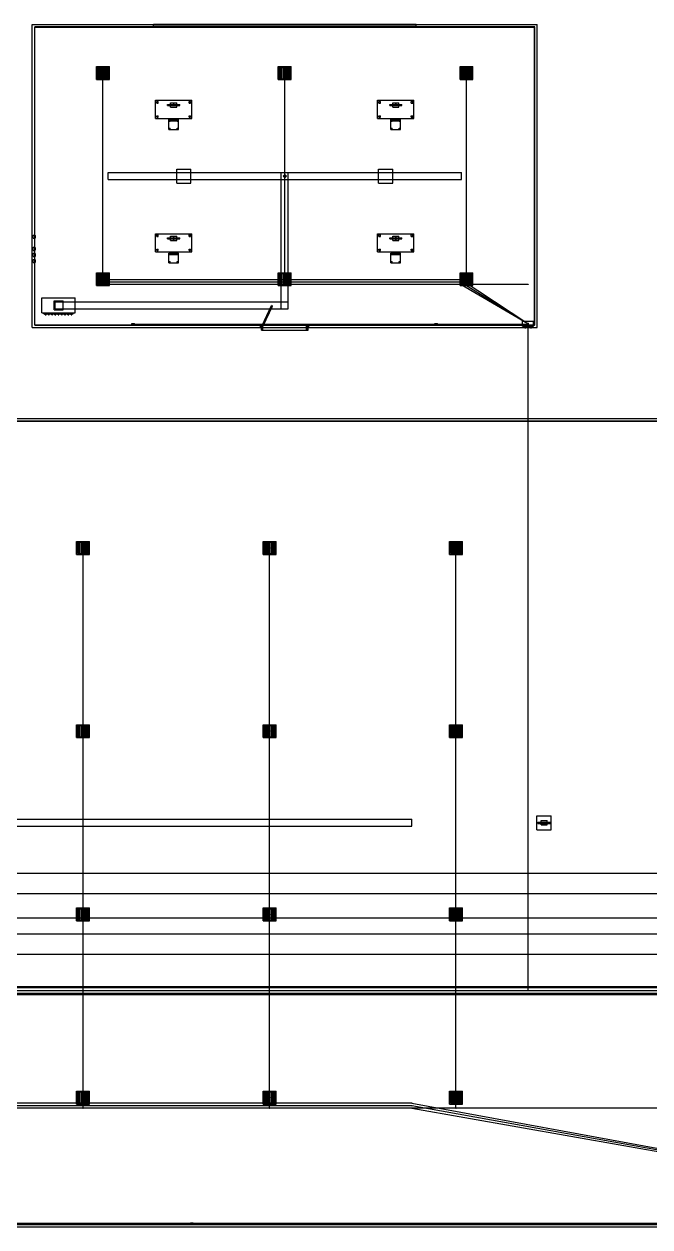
# Model space of a CAD drawing. Header units: millimetres. Extents: x 139000 to 377080, y -238120 to -178478.
# Drawn here: x 315090 to 346085, y -238000 to -178478 of the extents above; entities that cross this region are included whole.
import ezdxf

# ---------------------------------------------------------------- set-up
doc = ezdxf.new("R2010")
doc.units = ezdxf.units.MM

msp = doc.modelspace()

# ---------------------------------------------------------------- linework, layer by layer
at = {"layer": 'electrical'}
for p, q in [((319007.79, -180900), (318992.21, -180900)), ((318992.21, -180900), (319000, -180900)), ((319000, -180900), (319007.79, -180900)), ((319000, -191370), (319000, -180900)), ((328007.79, -180900), (327992.21, -180900)), ((327992.21, -180900), (328000, -180900)), ((328000, -180900), (328007.79, -180900)), ((328000, -191370), (328000, -180900)), ((337007.79, -180900), (336992.21, -180900)), ((336992.21, -180900), (337000, -180900)), ((337000, -180900), (337007.79, -180900)), ((337000, -191370), (337000, -180900)), ((319007.79, -191370), (318992.21, -191370)), ((318992.21, -191370), (319000, -191370)), ((319000, -191377.79), (319000, -191362.21)), ((319000, -191362.21), (319000, -191370)), ((319000, -191370), (319000, -191377.79)), ((340050, -191370), (319000, -191370)), ((319000, -191370), (319007.79, -191370)), ((319250, -191141.26), (319250, -191118.74)), ((319250, -191118.74), (319250, -191130)), ((319250, -191130), (319250, -191141.26)), ((336750, -191130), (319250, -191130)), ((319250, -191261.26), (319250, -191238.74)), ((319250, -191238.74), (319250, -191250)), ((319250, -191250), (319250, -191261.26)), ((336750, -191250), (319250, -191250)), ((319250, -191381.26), (319250, -191358.74)), ((319250, -191358.74), (319250, -191370)), ((319250, -191370), (319250, -191381.26)), ((336750, -191370), (319250, -191370)), ((328007.79, -191370), (327992.21, -191370)), ((327992.21, -191370), (328000, -191370)), ((328000, -191370), (328007.79, -191370)), ((336742.86, -191140.86), (336753.57, -191124.57)), ((336753.57, -191124.57), (336742.86, -191140.86)), ((340042.86, -193310.86), (336742.86, -191140.86)), ((336743.14, -191261.04), (336753.43, -191244.48)), ((336753.43, -191244.48), (336743.14, -191261.04)), ((340043.14, -193311.04), (336743.14, -191261.04)), ((336743.44, -191381.22), (336753.28, -191364.39)), ((336753.28, -191364.39), (336743.44, -191381.22)), ((340043.44, -193311.22), (336743.44, -191381.22)), ((336750, -191141.26), (336750, -191118.74)), ((336750, -191118.74), (336750, -191130)), ((336750, -191130), (336750, -191141.26)), ((336750, -191130), (336764.04, -191130)), ((336764.04, -191130), (336750, -191130)), ((336750, -191261.26), (336750, -191238.74)), ((336750, -191238.74), (336750, -191250)), ((336750, -191250), (336750, -191261.26)), ((336750, -191250), (336764.04, -191250)), ((336764.04, -191250), (336750, -191250)), ((336750, -191381.26), (336750, -191358.74)), ((336750, -191358.74), (336750, -191370)), ((336750, -191370), (336750, -191381.26)), ((336750, -191370), (336764.04, -191370)), ((336764.04, -191370), (336750, -191370)), ((336753.28, -191364.39), (336753.28, -191364.39)), ((336753.43, -191244.48), (336753.43, -191244.48)), ((336753.57, -191124.57), (336753.57, -191124.57)), ((337007.79, -191370), (336992.21, -191370)), ((336992.21, -191370), (337000, -191370)), ((337000, -191370), (337007.79, -191370)), ((340050, -191377.79), (340050, -191362.21)), ((340050, -191362.21), (340050, -191370)), ((340050, -191370), (340050, -191377.79)), ((320435, -193350), (320435, -193290)), ((320435, -193290), (320565, -193290)), ((320435, -193350), (320565, -193350)), ((320509, -193320), (320495.5, -193312.21)), ((320495.5, -193312.21), (320495.5, -193327.79)), ((320495.5, -193327.79), (320509, -193320)), ((320500, -193327.79), (320500, -193312.21)), ((320500, -193312.21), (320500, -193320)), ((320500, -193320), (340050, -193320)), ((320500, -193320), (320500, -193327.79)), ((320500, -193320), (320509.72, -193320)), ((320509.72, -193320), (320500, -193320)), ((320565, -193350), (320565, -193290)), ((335435, -193350), (335435, -193290)), ((335435, -193290), (335565, -193290)), ((335435, -193350), (335565, -193350)), ((335509, -193320), (335495.5, -193312.21)), ((335495.5, -193312.21), (335495.5, -193327.79)), ((335495.5, -193327.79), (335509, -193320)), ((335500, -193327.79), (335500, -193312.21)), ((335500, -193312.21), (335500, -193320)), ((335500, -193320), (340050, -193320)), ((335500, -193320), (335500, -193327.79)), ((335500, -193320), (335509.72, -193320)), ((335509.72, -193320), (335500, -193320)), ((335565, -193350), (335565, -193290)), ((339775, -193425), (339775, -193175)), ((339775, -193175), (340325, -193175)), ((339775, -193425), (340325, -193425)), ((339815, -193452.5), (339815, -193417.5)), ((339815, -193417.5), (340285, -193417.5)), ((340032, -193300), (340059, -193284.41)), ((340059, -193315.59), (340032, -193300)), ((340065.59, -193300), (340034.41, -193300)), ((340034.41, -193300), (340050, -193300)), ((340042.86, -193310.86), (340053.57, -193294.57)), ((340053.57, -193294.57), (340042.86, -193310.86)), ((340043.14, -193311.04), (340053.43, -193294.48)), ((340053.43, -193294.48), (340043.14, -193311.04)), ((340043.44, -193311.22), (340053.28, -193294.39)), ((340053.28, -193294.39), (340043.44, -193311.22)), ((340063, -193300), (340043.5, -193288.74)), ((340043.5, -193288.74), (340043.5, -193311.26)), ((340063, -193300), (340043.5, -193288.74)), ((340043.5, -193288.74), (340043.5, -193311.26)), ((340063, -193300), (340043.5, -193288.74)), ((340043.5, -193288.74), (340043.5, -193311.26)), ((340043.5, -193311.26), (340063, -193300)), ((340043.5, -193311.26), (340063, -193300)), ((340043.5, -193311.26), (340063, -193300)), ((340050, -193300), (340065.59, -193300)), ((340050, -226300), (340050, -193300)), ((340050, -193300), (340069.44, -193300)), ((340069.44, -193300), (340050, -193300)), ((340050, -193300), (340064.04, -193300)), ((340064.04, -193300), (340050, -193300)), ((340050, -193300), (340064.04, -193300)), ((340064.04, -193300), (340050, -193300)), ((340050, -193300), (340064.04, -193300)), ((340064.04, -193300), (340050, -193300)), ((340050, -193327.79), (340050, -193312.21)), ((340050, -193312.21), (340050, -193320)), ((340050, -193327.79), (340050, -193312.21)), ((340050, -193312.21), (340050, -193320)), ((340050, -193320), (340050, -193327.79)), ((340050, -193320), (340050, -193327.79)), ((340053.28, -193294.39), (340053.28, -193294.39)), ((340053.43, -193294.48), (340053.43, -193294.48)), ((340053.57, -193294.57), (340053.57, -193294.57)), ((340059, -193284.41), (340059, -193315.59)), ((340285, -193452.5), (340285, -193417.5)), ((340325, -193425), (340325, -193175)), ((339815, -193452.5), (340285, -193452.5)), ((339862.5, -193490), (339862.5, -193450)), ((339862.5, -193450), (339962.5, -193450)), ((339862.5, -193490), (339962.5, -193490)), ((339935.88, -193480), (339889.12, -193480)), ((339889.12, -193480), (339912.5, -193480)), ((339935.88, -193505), (339889.12, -193505)), ((339889.12, -193505), (339912.5, -193505)), ((339912.5, -193480), (339912.5, -193505)), ((339912.5, -193480), (339935.88, -193480)), ((339912.5, -193505), (339935.88, -193505)), ((339962.5, -193490), (339962.5, -193450)), ((340000, -193490), (340000, -193450)), ((340000, -193450), (340100, -193450)), ((340000, -193490), (340100, -193490)), ((340073.38, -193480), (340026.62, -193480)), ((340026.62, -193480), (340050, -193480)), ((340073.38, -193505), (340026.62, -193505)), ((340026.62, -193505), (340050, -193505)), ((340050, -193480), (340050, -193505)), ((340050, -193480), (340073.38, -193480)), ((340050, -193505), (340073.38, -193505)), ((340100, -193490), (340100, -193450)), ((340137.5, -193490), (340137.5, -193450)), ((340137.5, -193450), (340237.5, -193450)), ((340137.5, -193490), (340237.5, -193490)), ((340210.88, -193480), (340164.12, -193480)), ((340164.12, -193480), (340187.5, -193480)), ((340210.88, -193505), (340164.12, -193505)), ((340164.12, -193505), (340187.5, -193505)), ((340187.5, -193480), (340187.5, -193505)), ((340187.5, -193480), (340210.88, -193480)), ((340187.5, -193505), (340210.88, -193505)), ((340237.5, -193490), (340237.5, -193450)), ((318021.91, -204400), (318006.32, -204400)), ((318006.32, -204400), (318014.12, -204400)), ((318014.12, -204400), (318021.91, -204400)), ((318014.12, -232120), (318014.12, -204400)), ((327254.85, -204400), (327239.26, -204400)), ((327239.26, -204400), (327247.06, -204400)), ((327247.06, -204400), (327254.85, -204400)), ((327247.06, -232120), (327247.06, -204400)), ((336487.79, -204400), (336472.21, -204400)), ((336472.21, -204400), (336480, -204400)), ((336480, -204400), (336487.79, -204400)), ((336480, -232120), (336480, -204400)), ((139000, -226100), (377000, -226100)), ((139000, -226100), (377000, -226100)), ((139000, -226150), (377000, -226150)), ((139000, -226150), (377000, -226150)), ((377000, -226450), (139000, -226450)), ((377000, -226450), (139000, -226450)), ((139000, -226500), (377000, -226500)), ((139000, -226500), (377000, -226500)), ((234000, -226300), (377000, -226300)), ((234000, -226300), (377000, -226300)), ((340065.59, -226300), (340034.41, -226300)), ((340034.41, -226300), (340050, -226300)), ((340050, -226300), (340065.59, -226300)), ((366550, -232120), (179520, -232120)), ((334300, -231880), (181700, -231880)), ((334300, -232000), (181700, -232000)), ((334300, -232120), (181700, -232120)), ((318021.91, -232120), (318006.32, -232120)), ((318006.32, -232120), (318014.12, -232120)), ((318014.12, -232120), (318021.91, -232120)), ((327254.85, -232120), (327239.26, -232120)), ((327239.26, -232120), (327247.06, -232120)), ((327247.06, -232120), (327254.85, -232120)), ((334297.65, -231892.79), (334301.17, -231873.61)), ((334301.17, -231873.61), (334297.65, -231892.79)), ((366547.65, -237812.79), (334297.65, -231892.79)), ((334297.7, -232012.79), (334301.15, -231993.6)), ((334301.15, -231993.6), (334297.7, -232012.79)), ((366547.7, -237812.79), (334297.7, -232012.79)), ((334297.75, -232132.8), (334301.13, -232113.6)), ((334301.13, -232113.6), (334297.75, -232132.8)), ((366547.75, -237812.8), (334297.75, -232132.8)), ((334300, -231891.26), (334300, -231868.74)), ((334300, -231868.74), (334300, -231880)), ((334300, -231880), (334300, -231891.26)), ((334300, -231880), (334314.04, -231880)), ((334314.04, -231880), (334300, -231880)), ((334300, -232011.26), (334300, -231988.74)), ((334300, -231988.74), (334300, -232000)), ((334300, -232000), (334300, -232011.26)), ((334300, -232000), (334314.04, -232000)), ((334314.04, -232000), (334300, -232000)), ((334300, -232131.26), (334300, -232108.74)), ((334300, -232108.74), (334300, -232120)), ((334300, -232120), (334300, -232131.26)), ((334300, -232120), (334314.04, -232120)), ((334314.04, -232120), (334300, -232120)), ((334301.13, -232113.6), (334301.13, -232113.6)), ((334301.15, -231993.6), (334301.15, -231993.6)), ((334301.17, -231873.61), (334301.17, -231873.61)), ((336487.79, -232120), (336472.21, -232120)), ((336472.21, -232120), (336480, -232120)), ((336480, -232120), (336487.79, -232120)), ((192600, -237820), (366550, -237820)), ((323335, -237850), (323335, -237790)), ((323335, -237790), (323465, -237790)), ((323335, -237850), (323465, -237850)), ((323409, -237820), (323395.5, -237812.21)), ((323395.5, -237812.21), (323395.5, -237827.79)), ((323395.5, -237827.79), (323409, -237820)), ((323400, -237827.79), (323400, -237812.21)), ((323400, -237812.21), (323400, -237820)), ((323400, -237820), (366550, -237820)), ((323400, -237820), (323400, -237827.79)), ((323400, -237820), (323409.72, -237820)), ((323409.72, -237820), (323400, -237820)), ((323465, -237850), (323465, -237790))]:
    msp.add_line(p, q, dxfattribs=at)
at = {"layer": 'hvac'}
for p, q in [((322650, -186350), (322650, -185650)), ((322650, -185650), (323350, -185650)), ((323350, -186350), (323350, -185650)), ((332650, -186350), (332650, -185650)), ((332650, -185650), (333350, -185650)), ((333350, -186350), (333350, -185650)), ((319250, -186175), (319250, -185825)), ((319250, -185825), (336750, -185825)), ((319250, -186175), (336750, -186175)), ((327825, -192575), (327825, -185825)), ((327825, -185825), (328175, -185825)), ((328175, -192575), (328175, -185825)), ((336750, -186175), (336750, -185825)), ((322650, -186350), (323350, -186350)), ((332650, -186350), (333350, -186350)), ((315975, -192775), (315975, -192025)), ((315975, -192025), (317625, -192025)), ((316575, -192625), (316575, -192175)), ((316575, -192175), (317025, -192175)), ((316625, -192575), (316625, -192225)), ((316625, -192225), (328175, -192225)), ((317025, -192625), (317025, -192175)), ((317625, -192775), (317625, -192025)), ((328175, -192575), (328175, -192225)), ((315975, -192775), (317625, -192775)), ((316075, -192820), (316075, -192780)), ((316075, -192780), (317525, -192780)), ((316075, -192820), (317525, -192820)), ((316140, -192860), (316140, -192800)), ((316140, -192800), (316180, -192800)), ((316180, -192860), (316180, -192800)), ((316300, -192860), (316300, -192800)), ((316300, -192800), (316340, -192800)), ((316340, -192860), (316340, -192800)), ((316460, -192860), (316460, -192800)), ((316460, -192800), (316500, -192800)), ((316500, -192860), (316500, -192800)), ((316575, -192625), (317025, -192625)), ((316620, -192860), (316620, -192800)), ((316620, -192800), (316660, -192800)), ((316625, -192575), (328175, -192575)), ((316660, -192860), (316660, -192800)), ((316780, -192860), (316780, -192800)), ((316780, -192800), (316820, -192800)), ((316820, -192860), (316820, -192800)), ((316940, -192860), (316940, -192800)), ((316940, -192800), (316980, -192800)), ((316980, -192860), (316980, -192800)), ((317100, -192860), (317100, -192800)), ((317100, -192800), (317140, -192800)), ((317140, -192860), (317140, -192800)), ((317260, -192860), (317260, -192800)), ((317260, -192800), (317300, -192800)), ((317300, -192860), (317300, -192800)), ((317420, -192860), (317420, -192800)), ((317420, -192800), (317460, -192800)), ((317460, -192860), (317460, -192800)), ((317525, -192820), (317525, -192780)), ((327825, -192575), (328175, -192575)), ((316140, -192860), (316180, -192860)), ((316300, -192860), (316340, -192860)), ((316460, -192860), (316500, -192860)), ((316620, -192860), (316660, -192860)), ((316780, -192860), (316820, -192860)), ((316940, -192860), (316980, -192860)), ((317100, -192860), (317140, -192860)), ((317260, -192860), (317300, -192860)), ((317420, -192860), (317460, -192860)), ((181700, -217825), (334300, -217825)), ((334300, -218175), (334300, -217825)), ((181700, -218175), (334300, -218175))]:
    msp.add_line(p, q, dxfattribs=at)
at = {"layer": 'interiors'}
for p, q in [((315500, -193500), (315500, -178500)), ((315500, -178500), (340500, -178500)), ((321500, -178522.5), (321500, -178477.5)), ((321500, -178477.5), (334500, -178477.5)), ((321500, -178500), (334500, -178500)), ((321500, -178620), (321500, -178500)), ((321500, -178522.5), (334500, -178522.5)), ((334500, -178522.5), (334500, -178477.5)), ((334500, -178620), (334500, -178500)), ((340500, -193500), (340500, -178500)), ((340380, -178620), (315620, -178620)), ((315620, -193380), (315620, -178620)), ((315625, -193375), (315625, -178625)), ((315625, -178625), (340375, -178625)), ((321500, -178620), (334500, -178620)), ((340375, -193375), (340375, -178625)), ((340380, -193380), (340380, -178620)), ((321600, -183150), (321600, -182250)), ((321600, -182250), (323400, -182250)), ((321665, -182385), (321665, -182315)), ((321665, -182315), (321735, -182315)), ((321665, -182385), (321735, -182385)), ((321735, -182385), (321735, -182315)), ((322200, -182510), (322200, -182450)), ((322200, -182450), (322800, -182450)), ((322200, -182510), (322800, -182510)), ((322350, -182590), (322350, -182370)), ((322350, -182370), (322650, -182370)), ((322350, -182590), (322650, -182590)), ((322470, -182515), (322470, -182445)), ((322470, -182445), (322530, -182445)), ((322470, -182515), (322530, -182515)), ((322530, -182515), (322530, -182445)), ((322650, -182590), (322650, -182370)), ((322800, -182510), (322800, -182450)), ((323265, -182385), (323265, -182315)), ((323265, -182315), (323335, -182315)), ((323265, -182385), (323335, -182385)), ((323335, -182385), (323335, -182315)), ((323400, -183150), (323400, -182250)), ((332600, -183150), (332600, -182250)), ((332600, -182250), (334400, -182250)), ((332665, -182385), (332665, -182315)), ((332665, -182315), (332735, -182315)), ((332665, -182385), (332735, -182385)), ((332735, -182385), (332735, -182315)), ((333200, -182510), (333200, -182450)), ((333200, -182450), (333800, -182450)), ((333200, -182510), (333800, -182510)), ((333350, -182590), (333350, -182370)), ((333350, -182370), (333650, -182370)), ((333350, -182590), (333650, -182590)), ((333470, -182515), (333470, -182445)), ((333470, -182445), (333530, -182445)), ((333470, -182515), (333530, -182515)), ((333530, -182515), (333530, -182445)), ((333650, -182590), (333650, -182370)), ((333800, -182510), (333800, -182450)), ((334265, -182385), (334265, -182315)), ((334265, -182315), (334335, -182315)), ((334265, -182385), (334335, -182385)), ((334335, -182385), (334335, -182315)), ((334400, -183150), (334400, -182250)), ((321600, -183150), (323400, -183150)), ((321665, -183085), (321665, -183015)), ((321665, -183015), (321735, -183015)), ((321665, -183085), (321735, -183085)), ((321735, -183085), (321735, -183015)), ((322260, -183272.5), (322260, -183207.5)), ((322260, -183207.5), (322740, -183207.5)), ((322260, -183690), (322260, -183210)), ((322260, -183210), (322740, -183210)), ((322260, -183272.5), (322740, -183272.5)), ((322292.5, -183277.5), (322292.5, -183242.5)), ((322292.5, -183242.5), (322327.5, -183242.5)), ((322292.5, -183277.5), (322327.5, -183277.5)), ((322327.5, -183277.5), (322327.5, -183242.5)), ((322672.5, -183277.5), (322672.5, -183242.5)), ((322672.5, -183242.5), (322707.5, -183242.5)), ((322672.5, -183277.5), (322707.5, -183277.5)), ((322707.5, -183277.5), (322707.5, -183242.5)), ((322740, -183272.5), (322740, -183207.5)), ((322740, -183690), (322740, -183210)), ((323265, -183085), (323265, -183015)), ((323265, -183015), (323335, -183015)), ((323265, -183085), (323335, -183085)), ((323335, -183085), (323335, -183015)), ((332600, -183150), (334400, -183150)), ((332665, -183085), (332665, -183015)), ((332665, -183015), (332735, -183015)), ((332665, -183085), (332735, -183085)), ((332735, -183085), (332735, -183015)), ((333260, -183272.5), (333260, -183207.5)), ((333260, -183207.5), (333740, -183207.5)), ((333260, -183690), (333260, -183210)), ((333260, -183210), (333740, -183210)), ((333260, -183272.5), (333740, -183272.5)), ((333292.5, -183277.5), (333292.5, -183242.5)), ((333292.5, -183242.5), (333327.5, -183242.5)), ((333292.5, -183277.5), (333327.5, -183277.5)), ((333327.5, -183277.5), (333327.5, -183242.5)), ((333672.5, -183277.5), (333672.5, -183242.5)), ((333672.5, -183242.5), (333707.5, -183242.5)), ((333672.5, -183277.5), (333707.5, -183277.5)), ((333707.5, -183277.5), (333707.5, -183242.5)), ((333740, -183272.5), (333740, -183207.5)), ((333740, -183690), (333740, -183210)), ((334265, -183085), (334265, -183015)), ((334265, -183015), (334335, -183015)), ((334265, -183085), (334335, -183085)), ((334335, -183085), (334335, -183015)), ((322260, -183690), (322740, -183690)), ((322292.5, -183657.5), (322292.5, -183622.5)), ((322292.5, -183622.5), (322327.5, -183622.5)), ((322292.5, -183657.5), (322327.5, -183657.5)), ((322327.5, -183657.5), (322327.5, -183622.5)), ((322672.5, -183657.5), (322672.5, -183622.5)), ((322672.5, -183622.5), (322707.5, -183622.5)), ((322672.5, -183657.5), (322707.5, -183657.5)), ((322707.5, -183657.5), (322707.5, -183622.5)), ((333260, -183690), (333740, -183690)), ((333292.5, -183657.5), (333292.5, -183622.5)), ((333292.5, -183622.5), (333327.5, -183622.5)), ((333292.5, -183657.5), (333327.5, -183657.5)), ((333327.5, -183657.5), (333327.5, -183622.5)), ((333672.5, -183657.5), (333672.5, -183622.5)), ((333672.5, -183622.5), (333707.5, -183622.5)), ((333672.5, -183657.5), (333707.5, -183657.5)), ((333707.5, -183657.5), (333707.5, -183622.5)), ((321600, -189750), (321600, -188850)), ((321600, -188850), (323400, -188850)), ((321665, -188985), (321665, -188915)), ((321665, -188915), (321735, -188915)), ((321665, -188985), (321735, -188985)), ((321735, -188985), (321735, -188915)), ((322200, -189110), (322200, -189050)), ((322200, -189050), (322800, -189050)), ((322200, -189110), (322800, -189110)), ((322350, -189190), (322350, -188970)), ((322350, -188970), (322650, -188970)), ((322350, -189190), (322650, -189190)), ((322470, -189115), (322470, -189045)), ((322470, -189045), (322530, -189045)), ((322470, -189115), (322530, -189115)), ((322530, -189115), (322530, -189045)), ((322650, -189190), (322650, -188970)), ((322800, -189110), (322800, -189050)), ((323265, -188985), (323265, -188915)), ((323265, -188915), (323335, -188915)), ((323265, -188985), (323335, -188985)), ((323335, -188985), (323335, -188915)), ((323400, -189750), (323400, -188850)), ((332600, -189750), (332600, -188850)), ((332600, -188850), (334400, -188850)), ((332665, -188985), (332665, -188915)), ((332665, -188915), (332735, -188915)), ((332665, -188985), (332735, -188985)), ((332735, -188985), (332735, -188915)), ((333200, -189110), (333200, -189050)), ((333200, -189050), (333800, -189050)), ((333200, -189110), (333800, -189110)), ((333350, -189190), (333350, -188970)), ((333350, -188970), (333650, -188970)), ((333350, -189190), (333650, -189190)), ((333470, -189115), (333470, -189045)), ((333470, -189045), (333530, -189045)), ((333470, -189115), (333530, -189115)), ((333530, -189115), (333530, -189045)), ((333650, -189190), (333650, -188970)), ((333800, -189110), (333800, -189050)), ((334265, -188985), (334265, -188915)), ((334265, -188915), (334335, -188915)), ((334265, -188985), (334335, -188985)), ((334335, -188985), (334335, -188915)), ((334400, -189750), (334400, -188850)), ((321600, -189750), (323400, -189750)), ((321665, -189685), (321665, -189615)), ((321665, -189615), (321735, -189615)), ((321665, -189685), (321735, -189685)), ((321735, -189685), (321735, -189615)), ((322260, -189872.5), (322260, -189807.5)), ((322260, -189807.5), (322740, -189807.5)), ((322260, -190290), (322260, -189810)), ((322260, -189810), (322740, -189810)), ((322260, -189872.5), (322740, -189872.5)), ((322292.5, -189877.5), (322292.5, -189842.5)), ((322292.5, -189842.5), (322327.5, -189842.5)), ((322327.5, -189877.5), (322327.5, -189842.5)), ((322672.5, -189877.5), (322672.5, -189842.5)), ((322672.5, -189842.5), (322707.5, -189842.5)), ((322707.5, -189877.5), (322707.5, -189842.5)), ((322740, -189872.5), (322740, -189807.5)), ((322740, -190290), (322740, -189810)), ((323265, -189685), (323265, -189615)), ((323265, -189615), (323335, -189615)), ((323265, -189685), (323335, -189685)), ((323335, -189685), (323335, -189615)), ((332600, -189750), (334400, -189750)), ((332665, -189685), (332665, -189615)), ((332665, -189615), (332735, -189615)), ((332665, -189685), (332735, -189685)), ((332735, -189685), (332735, -189615)), ((333260, -189872.5), (333260, -189807.5)), ((333260, -189807.5), (333740, -189807.5)), ((333260, -190290), (333260, -189810)), ((333260, -189810), (333740, -189810)), ((333260, -189872.5), (333740, -189872.5)), ((333292.5, -189877.5), (333292.5, -189842.5)), ((333292.5, -189842.5), (333327.5, -189842.5)), ((333327.5, -189877.5), (333327.5, -189842.5)), ((333672.5, -189877.5), (333672.5, -189842.5)), ((333672.5, -189842.5), (333707.5, -189842.5)), ((333707.5, -189877.5), (333707.5, -189842.5)), ((333740, -189872.5), (333740, -189807.5)), ((333740, -190290), (333740, -189810)), ((334265, -189685), (334265, -189615)), ((334265, -189615), (334335, -189615)), ((334265, -189685), (334335, -189685)), ((334335, -189685), (334335, -189615)), ((322260, -190290), (322740, -190290)), ((322292.5, -189877.5), (322327.5, -189877.5)), ((322292.5, -190257.5), (322292.5, -190222.5)), ((322292.5, -190222.5), (322327.5, -190222.5)), ((322292.5, -190257.5), (322327.5, -190257.5)), ((322327.5, -190257.5), (322327.5, -190222.5)), ((322672.5, -189877.5), (322707.5, -189877.5)), ((322672.5, -190257.5), (322672.5, -190222.5)), ((322672.5, -190222.5), (322707.5, -190222.5)), ((322672.5, -190257.5), (322707.5, -190257.5)), ((322707.5, -190257.5), (322707.5, -190222.5)), ((333260, -190290), (333740, -190290)), ((333292.5, -189877.5), (333327.5, -189877.5)), ((333292.5, -190257.5), (333292.5, -190222.5)), ((333292.5, -190222.5), (333327.5, -190222.5)), ((333292.5, -190257.5), (333327.5, -190257.5)), ((333327.5, -190257.5), (333327.5, -190222.5)), ((333672.5, -189877.5), (333707.5, -189877.5)), ((333672.5, -190257.5), (333672.5, -190222.5)), ((333672.5, -190222.5), (333707.5, -190222.5)), ((333672.5, -190257.5), (333707.5, -190257.5)), ((333707.5, -190257.5), (333707.5, -190222.5)), ((326889.61, -193390.49), (327346.04, -192411.68)), ((326930.39, -193409.51), (327386.82, -192430.7)), ((327386.82, -192430.7), (327346.04, -192411.68)), ((340380, -193380), (315620, -193380)), ((326800, -193380), (315620, -193380)), ((315625, -193375), (340375, -193375)), ((326800, -193500), (326800, -193380)), ((326800, -193380), (329200, -193380)), ((326845, -193620), (326845, -193380)), ((326845, -193380), (326915, -193380)), ((326850, -193620), (326850, -193380)), ((326850, -193380), (329150, -193380)), ((326930.39, -193409.51), (326889.61, -193390.49)), ((326915, -193620), (326915, -193380)), ((329085, -193620), (329085, -193380)), ((329085, -193380), (329155, -193380)), ((329150, -193620), (329150, -193380)), ((329155, -193620), (329155, -193380)), ((329200, -193500), (329200, -193380)), ((340380, -193380), (329200, -193380)), ((315500, -193500), (326800, -193500)), ((315500, -193500), (340500, -193500)), ((326800, -193500), (329200, -193500)), ((326845, -193620), (326915, -193620)), ((326850, -193620), (329150, -193620)), ((329085, -193620), (329155, -193620)), ((329200, -193500), (340500, -193500)), ((149000, -198000), (367000, -198000)), ((366880, -198120), (149120, -198120)), ((149125, -198125), (366875, -198125)), ((340490, -218350), (340490, -217650)), ((340490, -217650), (341190, -217650)), ((341190, -218350), (341190, -217650)), ((340490, -218350), (341190, -218350)), ((340540, -218030), (340540, -217970)), ((340540, -217970), (341140, -217970)), ((340540, -218030), (341140, -218030)), ((340690, -218110), (340690, -217890)), ((340690, -217890), (340990, -217890)), ((340690, -218110), (340990, -218110)), ((340810, -218035), (340810, -217965)), ((340810, -217965), (340870, -217965)), ((340810, -218035), (340870, -218035)), ((340870, -218035), (340870, -217965)), ((340990, -218110), (340990, -217890)), ((341140, -218030), (341140, -217970)), ((149000, -238000), (367000, -238000)), ((366880, -237880), (149120, -237880)), ((149125, -237875), (366875, -237875)), ((366880, -237880), (259200, -237880)), ((259200, -238000), (367000, -238000))]:
    msp.add_line(p, q, dxfattribs=at)
at = {"layer": 'lighting'}
for p, q in [((318680, -181220), (318680, -180580)), ((318680, -180580), (319320, -180580)), ((318720, -181180), (318720, -180620)), ((318720, -180620), (319280, -180620)), ((318754, -181170), (318754, -180630)), ((318754, -180630), (318766, -180630)), ((318766, -181170), (318766, -180630)), ((318834, -181170), (318834, -180630)), ((318834, -180630), (318846, -180630)), ((318846, -181170), (318846, -180630)), ((318914, -181170), (318914, -180630)), ((318914, -180630), (318926, -180630)), ((318926, -181170), (318926, -180630)), ((318994, -181170), (318994, -180630)), ((318994, -180630), (319006, -180630)), ((319009, -180900), (318995.5, -180892.21)), ((318995.5, -180892.21), (318995.5, -180907.79)), ((318995.5, -180907.79), (319009, -180900)), ((319006, -181170), (319006, -180630)), ((319074, -181170), (319074, -180630)), ((319074, -180630), (319086, -180630)), ((319086, -181170), (319086, -180630)), ((319154, -181170), (319154, -180630)), ((319154, -180630), (319166, -180630)), ((319166, -181170), (319166, -180630)), ((319234, -181170), (319234, -180630)), ((319234, -180630), (319246, -180630)), ((319246, -181170), (319246, -180630)), ((319280, -181180), (319280, -180620)), ((319320, -181220), (319320, -180580)), ((327680, -181220), (327680, -180580)), ((327680, -180580), (328320, -180580)), ((327720, -181180), (327720, -180620)), ((327720, -180620), (328280, -180620)), ((327754, -181170), (327754, -180630)), ((327754, -180630), (327766, -180630)), ((327766, -181170), (327766, -180630)), ((327834, -181170), (327834, -180630)), ((327834, -180630), (327846, -180630)), ((327846, -181170), (327846, -180630)), ((327914, -181170), (327914, -180630)), ((327914, -180630), (327926, -180630)), ((327926, -181170), (327926, -180630)), ((327994, -181170), (327994, -180630)), ((327994, -180630), (328006, -180630)), ((328009, -180900), (327995.5, -180892.21)), ((327995.5, -180892.21), (327995.5, -180907.79)), ((327995.5, -180907.79), (328009, -180900)), ((328006, -181170), (328006, -180630)), ((328074, -181170), (328074, -180630)), ((328074, -180630), (328086, -180630)), ((328086, -181170), (328086, -180630)), ((328154, -181170), (328154, -180630)), ((328154, -180630), (328166, -180630)), ((328166, -181170), (328166, -180630)), ((328234, -181170), (328234, -180630)), ((328234, -180630), (328246, -180630)), ((328246, -181170), (328246, -180630)), ((328280, -181180), (328280, -180620)), ((328320, -181220), (328320, -180580)), ((336680, -181220), (336680, -180580)), ((336680, -180580), (337320, -180580)), ((336720, -181180), (336720, -180620)), ((336720, -180620), (337280, -180620)), ((336754, -181170), (336754, -180630)), ((336754, -180630), (336766, -180630)), ((336766, -181170), (336766, -180630)), ((336834, -181170), (336834, -180630)), ((336834, -180630), (336846, -180630)), ((336846, -181170), (336846, -180630)), ((336914, -181170), (336914, -180630)), ((336914, -180630), (336926, -180630)), ((336926, -181170), (336926, -180630)), ((336994, -181170), (336994, -180630)), ((336994, -180630), (337006, -180630)), ((337009, -180900), (336995.5, -180892.21)), ((336995.5, -180892.21), (336995.5, -180907.79)), ((336995.5, -180907.79), (337009, -180900)), ((337006, -181170), (337006, -180630)), ((337074, -181170), (337074, -180630)), ((337074, -180630), (337086, -180630)), ((337086, -181170), (337086, -180630)), ((337154, -181170), (337154, -180630)), ((337154, -180630), (337166, -180630)), ((337166, -181170), (337166, -180630)), ((337234, -181170), (337234, -180630)), ((337234, -180630), (337246, -180630)), ((337246, -181170), (337246, -180630)), ((337280, -181180), (337280, -180620)), ((337320, -181220), (337320, -180580)), ((318680, -181220), (319320, -181220)), ((318720, -181180), (319280, -181180)), ((318754, -181170), (318766, -181170)), ((318834, -181170), (318846, -181170)), ((318914, -181170), (318926, -181170)), ((318994, -181170), (319006, -181170)), ((319074, -181170), (319086, -181170)), ((319154, -181170), (319166, -181170)), ((319234, -181170), (319246, -181170)), ((327680, -181220), (328320, -181220)), ((327720, -181180), (328280, -181180)), ((327754, -181170), (327766, -181170)), ((327834, -181170), (327846, -181170)), ((327914, -181170), (327926, -181170)), ((327994, -181170), (328006, -181170)), ((328074, -181170), (328086, -181170)), ((328154, -181170), (328166, -181170)), ((328234, -181170), (328246, -181170)), ((336680, -181220), (337320, -181220)), ((336720, -181180), (337280, -181180)), ((336754, -181170), (336766, -181170)), ((336834, -181170), (336846, -181170)), ((336914, -181170), (336926, -181170)), ((336994, -181170), (337006, -181170)), ((337074, -181170), (337086, -181170)), ((337154, -181170), (337166, -181170)), ((337234, -181170), (337246, -181170)), ((318680, -191420), (318680, -190780)), ((318680, -190780), (319320, -190780)), ((318720, -191380), (318720, -190820)), ((318720, -190820), (319280, -190820)), ((318754, -191370), (318754, -190830)), ((318754, -190830), (318766, -190830)), ((318766, -191370), (318766, -190830)), ((318834, -191370), (318834, -190830)), ((318834, -190830), (318846, -190830)), ((318846, -191370), (318846, -190830)), ((318914, -191370), (318914, -190830)), ((318914, -190830), (318926, -190830)), ((318926, -191370), (318926, -190830)), ((318994, -191370), (318994, -190830)), ((318994, -190830), (319006, -190830)), ((319006, -191370), (319006, -190830)), ((319074, -191370), (319074, -190830)), ((319074, -190830), (319086, -190830)), ((319086, -191370), (319086, -190830)), ((319154, -191370), (319154, -190830)), ((319154, -190830), (319166, -190830)), ((319166, -191370), (319166, -190830)), ((319234, -191370), (319234, -190830)), ((319234, -190830), (319246, -190830)), ((319246, -191370), (319246, -190830)), ((319280, -191380), (319280, -190820)), ((319320, -191420), (319320, -190780)), ((327680, -191420), (327680, -190780)), ((327680, -190780), (328320, -190780)), ((327720, -191380), (327720, -190820)), ((327720, -190820), (328280, -190820)), ((327754, -191370), (327754, -190830)), ((327754, -190830), (327766, -190830)), ((327766, -191370), (327766, -190830)), ((327834, -191370), (327834, -190830)), ((327834, -190830), (327846, -190830)), ((327846, -191370), (327846, -190830)), ((327914, -191370), (327914, -190830)), ((327914, -190830), (327926, -190830)), ((327926, -191370), (327926, -190830)), ((327994, -191370), (327994, -190830)), ((327994, -190830), (328006, -190830)), ((328006, -191370), (328006, -190830)), ((328074, -191370), (328074, -190830)), ((328074, -190830), (328086, -190830)), ((328086, -191370), (328086, -190830)), ((328154, -191370), (328154, -190830)), ((328154, -190830), (328166, -190830)), ((328166, -191370), (328166, -190830)), ((328234, -191370), (328234, -190830)), ((328234, -190830), (328246, -190830)), ((328246, -191370), (328246, -190830)), ((328280, -191380), (328280, -190820)), ((328320, -191420), (328320, -190780)), ((336680, -191420), (336680, -190780)), ((336680, -190780), (337320, -190780)), ((336720, -191380), (336720, -190820)), ((336720, -190820), (337280, -190820)), ((336754, -191370), (336754, -190830)), ((336754, -190830), (336766, -190830)), ((336766, -191370), (336766, -190830)), ((336834, -191370), (336834, -190830)), ((336834, -190830), (336846, -190830)), ((336846, -191370), (336846, -190830)), ((336914, -191370), (336914, -190830)), ((336914, -190830), (336926, -190830)), ((336926, -191370), (336926, -190830)), ((336994, -191370), (336994, -190830)), ((336994, -190830), (337006, -190830)), ((337006, -191370), (337006, -190830)), ((337074, -191370), (337074, -190830)), ((337074, -190830), (337086, -190830)), ((337086, -191370), (337086, -190830)), ((337154, -191370), (337154, -190830)), ((337154, -190830), (337166, -190830)), ((337166, -191370), (337166, -190830)), ((337234, -191370), (337234, -190830)), ((337234, -190830), (337246, -190830)), ((337246, -191370), (337246, -190830)), ((337280, -191380), (337280, -190820)), ((337320, -191420), (337320, -190780)), ((318680, -191420), (319320, -191420)), ((318720, -191380), (319280, -191380)), ((318754, -191370), (318766, -191370)), ((318834, -191370), (318846, -191370)), ((318914, -191370), (318926, -191370)), ((318994, -191370), (319006, -191370)), ((319009, -191100), (318995.5, -191092.21)), ((318995.5, -191092.21), (318995.5, -191107.79)), ((318995.5, -191107.79), (319009, -191100)), ((319074, -191370), (319086, -191370)), ((319154, -191370), (319166, -191370)), ((319234, -191370), (319246, -191370)), ((327680, -191420), (328320, -191420)), ((327720, -191380), (328280, -191380)), ((327754, -191370), (327766, -191370)), ((327834, -191370), (327846, -191370)), ((327914, -191370), (327926, -191370)), ((327994, -191370), (328006, -191370)), ((328009, -191100), (327995.5, -191092.21)), ((327995.5, -191092.21), (327995.5, -191107.79)), ((327995.5, -191107.79), (328009, -191100)), ((328074, -191370), (328086, -191370)), ((328154, -191370), (328166, -191370)), ((328234, -191370), (328246, -191370)), ((336680, -191420), (337320, -191420)), ((336720, -191380), (337280, -191380)), ((336754, -191370), (336766, -191370)), ((336834, -191370), (336846, -191370)), ((336914, -191370), (336926, -191370)), ((336994, -191370), (337006, -191370)), ((337009, -191100), (336995.5, -191092.21)), ((336995.5, -191092.21), (336995.5, -191107.79)), ((336995.5, -191107.79), (337009, -191100)), ((337074, -191370), (337086, -191370)), ((337154, -191370), (337166, -191370)), ((337234, -191370), (337246, -191370)), ((317694.12, -204720), (317694.12, -204080)), ((317694.12, -204080), (318334.12, -204080)), ((317734.12, -204680), (317734.12, -204120)), ((317734.12, -204120), (318294.12, -204120)), ((317768.12, -204670), (317768.12, -204130)), ((317768.12, -204130), (317780.12, -204130)), ((317780.12, -204670), (317780.12, -204130)), ((317848.12, -204670), (317848.12, -204130)), ((317848.12, -204130), (317860.12, -204130)), ((317860.12, -204670), (317860.12, -204130)), ((317928.12, -204670), (317928.12, -204130)), ((317928.12, -204130), (317940.12, -204130)), ((317940.12, -204670), (317940.12, -204130)), ((318008.12, -204670), (318008.12, -204130)), ((318008.12, -204130), (318020.12, -204130)), ((318020.12, -204670), (318020.12, -204130)), ((318088.12, -204670), (318088.12, -204130)), ((318088.12, -204130), (318100.12, -204130)), ((318100.12, -204670), (318100.12, -204130)), ((318168.12, -204670), (318168.12, -204130)), ((318168.12, -204130), (318180.12, -204130)), ((318180.12, -204670), (318180.12, -204130)), ((318248.12, -204670), (318248.12, -204130)), ((318248.12, -204130), (318260.12, -204130)), ((318260.12, -204670), (318260.12, -204130)), ((318294.12, -204680), (318294.12, -204120)), ((318334.12, -204720), (318334.12, -204080)), ((326927.06, -204720), (326927.06, -204080)), ((326927.06, -204080), (327567.06, -204080)), ((326967.06, -204680), (326967.06, -204120)), ((326967.06, -204120), (327527.06, -204120)), ((327001.06, -204670), (327001.06, -204130)), ((327001.06, -204130), (327013.06, -204130)), ((327013.06, -204670), (327013.06, -204130)), ((327081.06, -204670), (327081.06, -204130)), ((327081.06, -204130), (327093.06, -204130)), ((327093.06, -204670), (327093.06, -204130)), ((327161.06, -204670), (327161.06, -204130)), ((327161.06, -204130), (327173.06, -204130)), ((327173.06, -204670), (327173.06, -204130)), ((327241.06, -204670), (327241.06, -204130)), ((327241.06, -204130), (327253.06, -204130)), ((327253.06, -204670), (327253.06, -204130)), ((327321.06, -204670), (327321.06, -204130)), ((327321.06, -204130), (327333.06, -204130)), ((327333.06, -204670), (327333.06, -204130)), ((327401.06, -204670), (327401.06, -204130)), ((327401.06, -204130), (327413.06, -204130)), ((327413.06, -204670), (327413.06, -204130)), ((327481.06, -204670), (327481.06, -204130)), ((327481.06, -204130), (327493.06, -204130)), ((327493.06, -204670), (327493.06, -204130)), ((327527.06, -204680), (327527.06, -204120)), ((327567.06, -204720), (327567.06, -204080)), ((336160, -204720), (336160, -204080)), ((336160, -204080), (336800, -204080)), ((336200, -204680), (336200, -204120)), ((336200, -204120), (336760, -204120)), ((336234, -204670), (336234, -204130)), ((336234, -204130), (336246, -204130)), ((336246, -204670), (336246, -204130)), ((336314, -204670), (336314, -204130)), ((336314, -204130), (336326, -204130)), ((336326, -204670), (336326, -204130)), ((336394, -204670), (336394, -204130)), ((336394, -204130), (336406, -204130)), ((336406, -204670), (336406, -204130)), ((336474, -204670), (336474, -204130)), ((336474, -204130), (336486, -204130)), ((336486, -204670), (336486, -204130)), ((336554, -204670), (336554, -204130)), ((336554, -204130), (336566, -204130)), ((336566, -204670), (336566, -204130)), ((336634, -204670), (336634, -204130)), ((336634, -204130), (336646, -204130)), ((336646, -204670), (336646, -204130)), ((336714, -204670), (336714, -204130)), ((336714, -204130), (336726, -204130)), ((336726, -204670), (336726, -204130)), ((336760, -204680), (336760, -204120)), ((336800, -204720), (336800, -204080)), ((317694.12, -204720), (318334.12, -204720)), ((317734.12, -204680), (318294.12, -204680)), ((317768.12, -204670), (317780.12, -204670)), ((317848.12, -204670), (317860.12, -204670)), ((317928.12, -204670), (317940.12, -204670)), ((318008.12, -204670), (318020.12, -204670)), ((318023.12, -204400), (318009.62, -204392.21)), ((318009.62, -204392.21), (318009.62, -204407.79)), ((318009.62, -204407.79), (318023.12, -204400)), ((318088.12, -204670), (318100.12, -204670)), ((318168.12, -204670), (318180.12, -204670)), ((318248.12, -204670), (318260.12, -204670)), ((326927.06, -204720), (327567.06, -204720)), ((326967.06, -204680), (327527.06, -204680)), ((327001.06, -204670), (327013.06, -204670)), ((327081.06, -204670), (327093.06, -204670)), ((327161.06, -204670), (327173.06, -204670)), ((327241.06, -204670), (327253.06, -204670)), ((327256.06, -204400), (327242.56, -204392.21)), ((327242.56, -204392.21), (327242.56, -204407.79)), ((327242.56, -204407.79), (327256.06, -204400)), ((327321.06, -204670), (327333.06, -204670)), ((327401.06, -204670), (327413.06, -204670)), ((327481.06, -204670), (327493.06, -204670)), ((336160, -204720), (336800, -204720)), ((336200, -204680), (336760, -204680)), ((336234, -204670), (336246, -204670)), ((336314, -204670), (336326, -204670)), ((336394, -204670), (336406, -204670)), ((336474, -204670), (336486, -204670)), ((336489, -204400), (336475.5, -204392.21)), ((336475.5, -204392.21), (336475.5, -204407.79)), ((336475.5, -204407.79), (336489, -204400)), ((336554, -204670), (336566, -204670)), ((336634, -204670), (336646, -204670)), ((336714, -204670), (336726, -204670)), ((317694.12, -213786.67), (317694.12, -213146.67)), ((317694.12, -213146.67), (318334.12, -213146.67)), ((317734.12, -213746.67), (317734.12, -213186.67)), ((317734.12, -213186.67), (318294.12, -213186.67)), ((317768.12, -213736.67), (317768.12, -213196.67)), ((317768.12, -213196.67), (317780.12, -213196.67)), ((317780.12, -213736.67), (317780.12, -213196.67)), ((317848.12, -213736.67), (317848.12, -213196.67)), ((317848.12, -213196.67), (317860.12, -213196.67)), ((317860.12, -213736.67), (317860.12, -213196.67)), ((317928.12, -213736.67), (317928.12, -213196.67)), ((317928.12, -213196.67), (317940.12, -213196.67)), ((317940.12, -213736.67), (317940.12, -213196.67)), ((318008.12, -213736.67), (318008.12, -213196.67)), ((318008.12, -213196.67), (318020.12, -213196.67)), ((318023.12, -213466.67), (318009.62, -213458.87)), ((318009.62, -213458.87), (318009.62, -213474.46)), ((318009.62, -213474.46), (318023.12, -213466.67)), ((318020.12, -213736.67), (318020.12, -213196.67)), ((318088.12, -213736.67), (318088.12, -213196.67)), ((318088.12, -213196.67), (318100.12, -213196.67)), ((318100.12, -213736.67), (318100.12, -213196.67)), ((318168.12, -213736.67), (318168.12, -213196.67)), ((318168.12, -213196.67), (318180.12, -213196.67)), ((318180.12, -213736.67), (318180.12, -213196.67)), ((318248.12, -213736.67), (318248.12, -213196.67)), ((318248.12, -213196.67), (318260.12, -213196.67)), ((318260.12, -213736.67), (318260.12, -213196.67)), ((318294.12, -213746.67), (318294.12, -213186.67)), ((318334.12, -213786.67), (318334.12, -213146.67)), ((326927.06, -213786.67), (326927.06, -213146.67)), ((326927.06, -213146.67), (327567.06, -213146.67)), ((326967.06, -213746.67), (326967.06, -213186.67)), ((326967.06, -213186.67), (327527.06, -213186.67)), ((327001.06, -213736.67), (327001.06, -213196.67)), ((327001.06, -213196.67), (327013.06, -213196.67)), ((327013.06, -213736.67), (327013.06, -213196.67)), ((327081.06, -213736.67), (327081.06, -213196.67)), ((327081.06, -213196.67), (327093.06, -213196.67)), ((327093.06, -213736.67), (327093.06, -213196.67)), ((327161.06, -213736.67), (327161.06, -213196.67)), ((327161.06, -213196.67), (327173.06, -213196.67)), ((327173.06, -213736.67), (327173.06, -213196.67)), ((327241.06, -213736.67), (327241.06, -213196.67)), ((327241.06, -213196.67), (327253.06, -213196.67)), ((327256.06, -213466.67), (327242.56, -213458.87)), ((327242.56, -213458.87), (327242.56, -213474.46)), ((327242.56, -213474.46), (327256.06, -213466.67)), ((327253.06, -213736.67), (327253.06, -213196.67)), ((327321.06, -213736.67), (327321.06, -213196.67)), ((327321.06, -213196.67), (327333.06, -213196.67)), ((327333.06, -213736.67), (327333.06, -213196.67)), ((327401.06, -213736.67), (327401.06, -213196.67)), ((327401.06, -213196.67), (327413.06, -213196.67)), ((327413.06, -213736.67), (327413.06, -213196.67)), ((327481.06, -213736.67), (327481.06, -213196.67)), ((327481.06, -213196.67), (327493.06, -213196.67)), ((327493.06, -213736.67), (327493.06, -213196.67)), ((327527.06, -213746.67), (327527.06, -213186.67)), ((327567.06, -213786.67), (327567.06, -213146.67)), ((336160, -213786.67), (336160, -213146.67)), ((336160, -213146.67), (336800, -213146.67)), ((336200, -213746.67), (336200, -213186.67)), ((336200, -213186.67), (336760, -213186.67)), ((336234, -213736.67), (336234, -213196.67)), ((336234, -213196.67), (336246, -213196.67)), ((336246, -213736.67), (336246, -213196.67)), ((336314, -213736.67), (336314, -213196.67)), ((336314, -213196.67), (336326, -213196.67)), ((336326, -213736.67), (336326, -213196.67)), ((336394, -213736.67), (336394, -213196.67)), ((336394, -213196.67), (336406, -213196.67)), ((336406, -213736.67), (336406, -213196.67)), ((336474, -213736.67), (336474, -213196.67)), ((336474, -213196.67), (336486, -213196.67)), ((336489, -213466.67), (336475.5, -213458.87)), ((336475.5, -213458.87), (336475.5, -213474.46)), ((336475.5, -213474.46), (336489, -213466.67)), ((336486, -213736.67), (336486, -213196.67)), ((336554, -213736.67), (336554, -213196.67)), ((336554, -213196.67), (336566, -213196.67)), ((336566, -213736.67), (336566, -213196.67)), ((336634, -213736.67), (336634, -213196.67)), ((336634, -213196.67), (336646, -213196.67)), ((336646, -213736.67), (336646, -213196.67)), ((336714, -213736.67), (336714, -213196.67)), ((336714, -213196.67), (336726, -213196.67)), ((336726, -213736.67), (336726, -213196.67)), ((336760, -213746.67), (336760, -213186.67)), ((336800, -213786.67), (336800, -213146.67)), ((317694.12, -213786.67), (318334.12, -213786.67)), ((317734.12, -213746.67), (318294.12, -213746.67)), ((317768.12, -213736.67), (317780.12, -213736.67)), ((317848.12, -213736.67), (317860.12, -213736.67)), ((317928.12, -213736.67), (317940.12, -213736.67)), ((318008.12, -213736.67), (318020.12, -213736.67)), ((318088.12, -213736.67), (318100.12, -213736.67)), ((318168.12, -213736.67), (318180.12, -213736.67)), ((318248.12, -213736.67), (318260.12, -213736.67)), ((326927.06, -213786.67), (327567.06, -213786.67)), ((326967.06, -213746.67), (327527.06, -213746.67)), ((327001.06, -213736.67), (327013.06, -213736.67)), ((327081.06, -213736.67), (327093.06, -213736.67)), ((327161.06, -213736.67), (327173.06, -213736.67)), ((327241.06, -213736.67), (327253.06, -213736.67)), ((327321.06, -213736.67), (327333.06, -213736.67)), ((327401.06, -213736.67), (327413.06, -213736.67)), ((327481.06, -213736.67), (327493.06, -213736.67)), ((336160, -213786.67), (336800, -213786.67)), ((336200, -213746.67), (336760, -213746.67)), ((336234, -213736.67), (336246, -213736.67)), ((336314, -213736.67), (336326, -213736.67)), ((336394, -213736.67), (336406, -213736.67)), ((336474, -213736.67), (336486, -213736.67)), ((336554, -213736.67), (336566, -213736.67)), ((336634, -213736.67), (336646, -213736.67)), ((336714, -213736.67), (336726, -213736.67)), ((317694.12, -222853.33), (317694.12, -222213.33)), ((317694.12, -222213.33), (318334.12, -222213.33)), ((317734.12, -222813.33), (317734.12, -222253.33)), ((317734.12, -222253.33), (318294.12, -222253.33)), ((317768.12, -222803.33), (317768.12, -222263.33)), ((317768.12, -222263.33), (317780.12, -222263.33)), ((317780.12, -222803.33), (317780.12, -222263.33)), ((317848.12, -222803.33), (317848.12, -222263.33)), ((317848.12, -222263.33), (317860.12, -222263.33)), ((317860.12, -222803.33), (317860.12, -222263.33)), ((317928.12, -222803.33), (317928.12, -222263.33)), ((317928.12, -222263.33), (317940.12, -222263.33)), ((317940.12, -222803.33), (317940.12, -222263.33)), ((318008.12, -222803.33), (318008.12, -222263.33)), ((318008.12, -222263.33), (318020.12, -222263.33)), ((318023.12, -222533.33), (318009.62, -222525.54)), ((318009.62, -222525.54), (318009.62, -222541.13)), ((318009.62, -222541.13), (318023.12, -222533.33)), ((318020.12, -222803.33), (318020.12, -222263.33)), ((318088.12, -222803.33), (318088.12, -222263.33)), ((318088.12, -222263.33), (318100.12, -222263.33)), ((318100.12, -222803.33), (318100.12, -222263.33)), ((318168.12, -222803.33), (318168.12, -222263.33)), ((318168.12, -222263.33), (318180.12, -222263.33)), ((318180.12, -222803.33), (318180.12, -222263.33)), ((318248.12, -222803.33), (318248.12, -222263.33)), ((318248.12, -222263.33), (318260.12, -222263.33)), ((318260.12, -222803.33), (318260.12, -222263.33)), ((318294.12, -222813.33), (318294.12, -222253.33)), ((318334.12, -222853.33), (318334.12, -222213.33)), ((326927.06, -222853.33), (326927.06, -222213.33)), ((326927.06, -222213.33), (327567.06, -222213.33)), ((326967.06, -222813.33), (326967.06, -222253.33)), ((326967.06, -222253.33), (327527.06, -222253.33)), ((327001.06, -222803.33), (327001.06, -222263.33)), ((327001.06, -222263.33), (327013.06, -222263.33)), ((327013.06, -222803.33), (327013.06, -222263.33)), ((327081.06, -222803.33), (327081.06, -222263.33)), ((327081.06, -222263.33), (327093.06, -222263.33)), ((327093.06, -222803.33), (327093.06, -222263.33)), ((327161.06, -222803.33), (327161.06, -222263.33)), ((327161.06, -222263.33), (327173.06, -222263.33)), ((327173.06, -222803.33), (327173.06, -222263.33)), ((327241.06, -222803.33), (327241.06, -222263.33)), ((327241.06, -222263.33), (327253.06, -222263.33)), ((327256.06, -222533.33), (327242.56, -222525.54)), ((327242.56, -222525.54), (327242.56, -222541.13)), ((327242.56, -222541.13), (327256.06, -222533.33)), ((327253.06, -222803.33), (327253.06, -222263.33)), ((327321.06, -222803.33), (327321.06, -222263.33)), ((327321.06, -222263.33), (327333.06, -222263.33)), ((327333.06, -222803.33), (327333.06, -222263.33)), ((327401.06, -222803.33), (327401.06, -222263.33)), ((327401.06, -222263.33), (327413.06, -222263.33)), ((327413.06, -222803.33), (327413.06, -222263.33)), ((327481.06, -222803.33), (327481.06, -222263.33)), ((327481.06, -222263.33), (327493.06, -222263.33)), ((327493.06, -222803.33), (327493.06, -222263.33)), ((327527.06, -222813.33), (327527.06, -222253.33)), ((327567.06, -222853.33), (327567.06, -222213.33)), ((336160, -222853.33), (336160, -222213.33)), ((336160, -222213.33), (336800, -222213.33)), ((336200, -222813.33), (336200, -222253.33)), ((336200, -222253.33), (336760, -222253.33)), ((336234, -222803.33), (336234, -222263.33)), ((336234, -222263.33), (336246, -222263.33)), ((336246, -222803.33), (336246, -222263.33)), ((336314, -222803.33), (336314, -222263.33)), ((336314, -222263.33), (336326, -222263.33)), ((336326, -222803.33), (336326, -222263.33)), ((336394, -222803.33), (336394, -222263.33)), ((336394, -222263.33), (336406, -222263.33)), ((336406, -222803.33), (336406, -222263.33)), ((336474, -222803.33), (336474, -222263.33)), ((336474, -222263.33), (336486, -222263.33)), ((336489, -222533.33), (336475.5, -222525.54)), ((336475.5, -222525.54), (336475.5, -222541.13)), ((336475.5, -222541.13), (336489, -222533.33)), ((336486, -222803.33), (336486, -222263.33)), ((336554, -222803.33), (336554, -222263.33)), ((336554, -222263.33), (336566, -222263.33)), ((336566, -222803.33), (336566, -222263.33)), ((336634, -222803.33), (336634, -222263.33)), ((336634, -222263.33), (336646, -222263.33)), ((336646, -222803.33), (336646, -222263.33)), ((336714, -222803.33), (336714, -222263.33)), ((336714, -222263.33), (336726, -222263.33)), ((336726, -222803.33), (336726, -222263.33)), ((336760, -222813.33), (336760, -222253.33)), ((336800, -222853.33), (336800, -222213.33)), ((317694.12, -222853.33), (318334.12, -222853.33)), ((317734.12, -222813.33), (318294.12, -222813.33)), ((317768.12, -222803.33), (317780.12, -222803.33)), ((317848.12, -222803.33), (317860.12, -222803.33)), ((317928.12, -222803.33), (317940.12, -222803.33)), ((318008.12, -222803.33), (318020.12, -222803.33)), ((318088.12, -222803.33), (318100.12, -222803.33)), ((318168.12, -222803.33), (318180.12, -222803.33)), ((318248.12, -222803.33), (318260.12, -222803.33)), ((326927.06, -222853.33), (327567.06, -222853.33)), ((326967.06, -222813.33), (327527.06, -222813.33)), ((327001.06, -222803.33), (327013.06, -222803.33)), ((327081.06, -222803.33), (327093.06, -222803.33)), ((327161.06, -222803.33), (327173.06, -222803.33)), ((327241.06, -222803.33), (327253.06, -222803.33)), ((327321.06, -222803.33), (327333.06, -222803.33)), ((327401.06, -222803.33), (327413.06, -222803.33)), ((327481.06, -222803.33), (327493.06, -222803.33)), ((336160, -222853.33), (336800, -222853.33)), ((336200, -222813.33), (336760, -222813.33)), ((336234, -222803.33), (336246, -222803.33)), ((336314, -222803.33), (336326, -222803.33)), ((336394, -222803.33), (336406, -222803.33)), ((336474, -222803.33), (336486, -222803.33)), ((336554, -222803.33), (336566, -222803.33)), ((336634, -222803.33), (336646, -222803.33)), ((336714, -222803.33), (336726, -222803.33)), ((317694.12, -231920), (317694.12, -231280)), ((317694.12, -231280), (318334.12, -231280)), ((317734.12, -231880), (317734.12, -231320)), ((317734.12, -231320), (318294.12, -231320)), ((317768.12, -231870), (317768.12, -231330)), ((317768.12, -231330), (317780.12, -231330)), ((317780.12, -231870), (317780.12, -231330)), ((317848.12, -231870), (317848.12, -231330)), ((317848.12, -231330), (317860.12, -231330)), ((317860.12, -231870), (317860.12, -231330)), ((317928.12, -231870), (317928.12, -231330)), ((317928.12, -231330), (317940.12, -231330)), ((317940.12, -231870), (317940.12, -231330)), ((318008.12, -231870), (318008.12, -231330)), ((318008.12, -231330), (318020.12, -231330)), ((318020.12, -231870), (318020.12, -231330)), ((318088.12, -231870), (318088.12, -231330)), ((318088.12, -231330), (318100.12, -231330)), ((318100.12, -231870), (318100.12, -231330)), ((318168.12, -231870), (318168.12, -231330)), ((318168.12, -231330), (318180.12, -231330)), ((318180.12, -231870), (318180.12, -231330)), ((318248.12, -231870), (318248.12, -231330)), ((318248.12, -231330), (318260.12, -231330)), ((318260.12, -231870), (318260.12, -231330)), ((318294.12, -231880), (318294.12, -231320)), ((318334.12, -231920), (318334.12, -231280)), ((326927.06, -231920), (326927.06, -231280)), ((326927.06, -231280), (327567.06, -231280)), ((326967.06, -231880), (326967.06, -231320)), ((326967.06, -231320), (327527.06, -231320)), ((327001.06, -231870), (327001.06, -231330)), ((327001.06, -231330), (327013.06, -231330)), ((327013.06, -231870), (327013.06, -231330)), ((327081.06, -231870), (327081.06, -231330)), ((327081.06, -231330), (327093.06, -231330)), ((327093.06, -231870), (327093.06, -231330)), ((327161.06, -231870), (327161.06, -231330)), ((327161.06, -231330), (327173.06, -231330)), ((327173.06, -231870), (327173.06, -231330)), ((327241.06, -231870), (327241.06, -231330)), ((327241.06, -231330), (327253.06, -231330)), ((327253.06, -231870), (327253.06, -231330)), ((327321.06, -231870), (327321.06, -231330)), ((327321.06, -231330), (327333.06, -231330)), ((327333.06, -231870), (327333.06, -231330)), ((327401.06, -231870), (327401.06, -231330)), ((327401.06, -231330), (327413.06, -231330)), ((327413.06, -231870), (327413.06, -231330)), ((327481.06, -231870), (327481.06, -231330)), ((327481.06, -231330), (327493.06, -231330)), ((327493.06, -231870), (327493.06, -231330)), ((327527.06, -231880), (327527.06, -231320)), ((327567.06, -231920), (327567.06, -231280)), ((336160, -231920), (336160, -231280)), ((336160, -231280), (336800, -231280)), ((336200, -231880), (336200, -231320)), ((336200, -231320), (336760, -231320)), ((336234, -231870), (336234, -231330)), ((336234, -231330), (336246, -231330)), ((336246, -231870), (336246, -231330)), ((336314, -231870), (336314, -231330)), ((336314, -231330), (336326, -231330)), ((336326, -231870), (336326, -231330)), ((336394, -231870), (336394, -231330)), ((336394, -231330), (336406, -231330)), ((336406, -231870), (336406, -231330)), ((336474, -231870), (336474, -231330)), ((336474, -231330), (336486, -231330)), ((336486, -231870), (336486, -231330)), ((336554, -231870), (336554, -231330)), ((336554, -231330), (336566, -231330)), ((336566, -231870), (336566, -231330)), ((336634, -231870), (336634, -231330)), ((336634, -231330), (336646, -231330)), ((336646, -231870), (336646, -231330)), ((336714, -231870), (336714, -231330)), ((336714, -231330), (336726, -231330)), ((336726, -231870), (336726, -231330)), ((336760, -231880), (336760, -231320)), ((336800, -231920), (336800, -231280)), ((317694.12, -231920), (318334.12, -231920)), ((317734.12, -231880), (318294.12, -231880)), ((317768.12, -231870), (317780.12, -231870)), ((317848.12, -231870), (317860.12, -231870)), ((317928.12, -231870), (317940.12, -231870)), ((318008.12, -231870), (318020.12, -231870)), ((318023.12, -231600), (318009.62, -231592.21)), ((318009.62, -231592.21), (318009.62, -231607.79)), ((318009.62, -231607.79), (318023.12, -231600)), ((318088.12, -231870), (318100.12, -231870)), ((318168.12, -231870), (318180.12, -231870)), ((318248.12, -231870), (318260.12, -231870)), ((326927.06, -231920), (327567.06, -231920)), ((326967.06, -231880), (327527.06, -231880)), ((327001.06, -231870), (327013.06, -231870)), ((327081.06, -231870), (327093.06, -231870)), ((327161.06, -231870), (327173.06, -231870)), ((327241.06, -231870), (327253.06, -231870)), ((327256.06, -231600), (327242.56, -231592.21)), ((327242.56, -231592.21), (327242.56, -231607.79)), ((327242.56, -231607.79), (327256.06, -231600)), ((327321.06, -231870), (327333.06, -231870)), ((327401.06, -231870), (327413.06, -231870)), ((327481.06, -231870), (327493.06, -231870)), ((336160, -231920), (336800, -231920)), ((336200, -231880), (336760, -231880)), ((336234, -231870), (336246, -231870)), ((336314, -231870), (336326, -231870)), ((336394, -231870), (336406, -231870)), ((336474, -231870), (336486, -231870)), ((336489, -231600), (336475.5, -231592.21)), ((336475.5, -231592.21), (336475.5, -231607.79)), ((336475.5, -231607.79), (336489, -231600)), ((336554, -231870), (336566, -231870)), ((336634, -231870), (336646, -231870)), ((336714, -231870), (336726, -231870))]:
    msp.add_line(p, q, dxfattribs=at)
at = {"layer": 'sensors'}
for p, q in [((328000, -185920), (327920, -186000)), ((327920, -186000), (328000, -186080)), ((328080, -186000), (328000, -185920)), ((328000, -186080), (328080, -186000)), ((328000, -186000), (328065, -186000)), ((328065, -186000), (328000, -186000)), ((315540, -189080), (315540, -188920)), ((315540, -188920), (315640, -188920)), ((315540, -189080), (315640, -189080)), ((315640, -189080), (315640, -188920)), ((315645, -189055), (315645, -188945)), ((315645, -188945), (315665, -188945)), ((315645, -189055), (315665, -189055)), ((315665, -189055), (315665, -188945)), ((315540, -189680), (315540, -189520)), ((315540, -189520), (315640, -189520)), ((315540, -189680), (315640, -189680)), ((315540, -189980), (315540, -189820)), ((315540, -189820), (315640, -189820)), ((315640, -189680), (315640, -189520)), ((315640, -189980), (315640, -189820)), ((315645, -189655), (315645, -189545)), ((315645, -189545), (315665, -189545)), ((315645, -189655), (315665, -189655)), ((315645, -189955), (315645, -189845)), ((315645, -189845), (315665, -189845)), ((315665, -189655), (315665, -189545)), ((315665, -189955), (315665, -189845)), ((315540, -189980), (315640, -189980)), ((315540, -190280), (315540, -190120)), ((315540, -190120), (315640, -190120)), ((315540, -190280), (315640, -190280)), ((315640, -190280), (315640, -190120)), ((315645, -189955), (315665, -189955)), ((315645, -190255), (315645, -190145)), ((315645, -190145), (315665, -190145)), ((315645, -190255), (315665, -190255)), ((315665, -190255), (315665, -190145))]:
    msp.add_line(p, q, dxfattribs=at)
at = {"layer": 'water'}
for p, q in [((237000, -220500), (377000, -220500)), ((237000, -221500), (377000, -221500)), ((237000, -222700), (377000, -222700)), ((237000, -223500), (377000, -223500)), ((237000, -224500), (377000, -224500))]:
    msp.add_line(p, q, dxfattribs=at)

doc.saveas('drawing.dxf')
